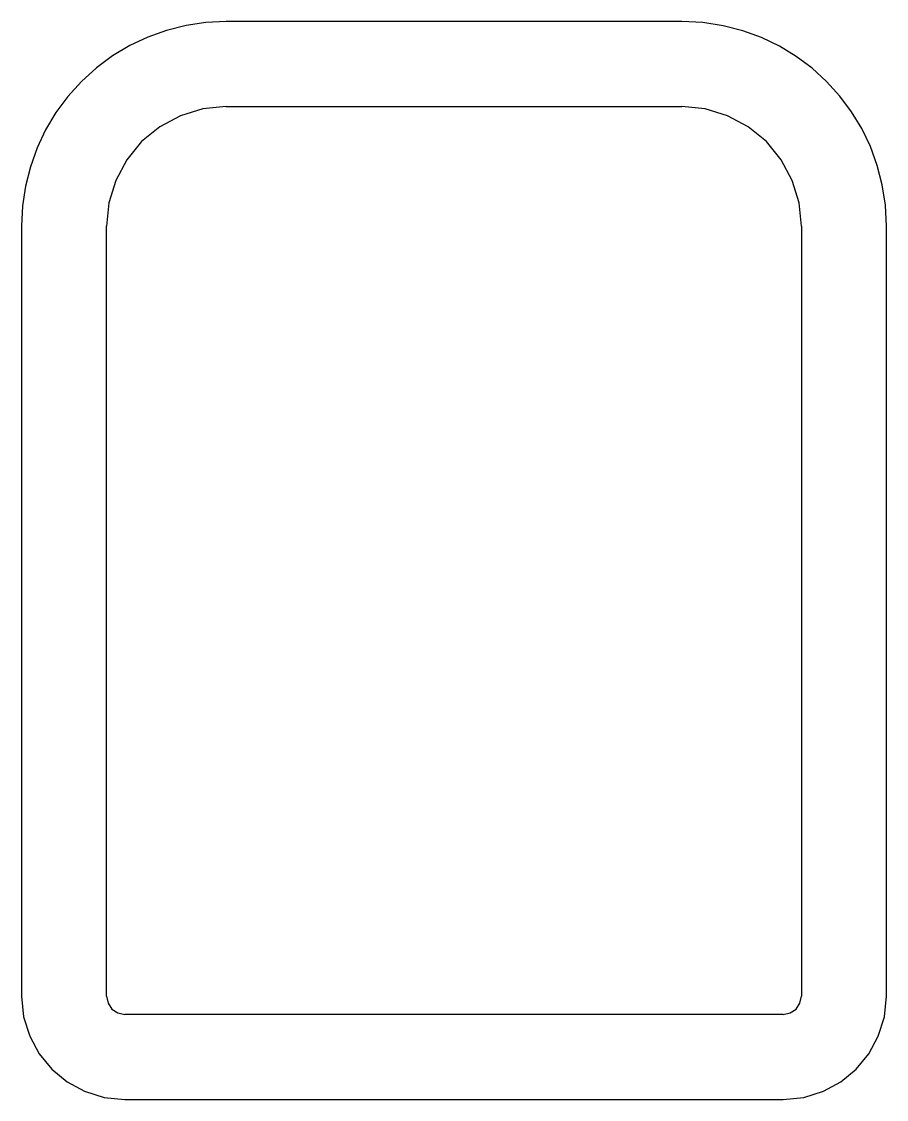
# Model space of a CAD drawing. Extents: x 0 to 86, y 0 to 107.
import ezdxf

# ---------------------------------------------------------------- set-up
doc = ezdxf.new("R2010")
doc.units = 0

msp = doc.modelspace()

# ---------------------------------------------------------------- linework, layer by layer
at = {"color": 170}
for points in [[(20.33224, 106.532082), (18.33572, 106.433237), (16.373017, 106.140359), (14.457377, 105.658935), (12.602043, 104.994451), (10.820264, 104.152394), (9.125283, 103.138249), (7.530346, 101.957505), (6.0487, 100.615647), (4.706842, 99.134), (3.526097, 97.539064), (2.511953, 95.844083), (1.669896, 94.062303), (1.005412, 92.20697), (0.523987, 90.291329), (0.231109, 88.328626), (0.132264, 86.332107)], [(65.332175, 106.532093), (20.332163, 106.532093)], [(85.532156, 86.332107), (85.427865, 88.397437), (85.121764, 90.403106), (84.624005, 92.338961), (83.944742, 94.194848), (83.094128, 95.960614), (82.082318, 97.626105), (80.919464, 99.181166), (79.615721, 100.615646), (78.181242, 101.919389), (76.62618, 103.082243), (74.96069, 104.094054), (73.194924, 104.944668), (71.339037, 105.623931), (69.403182, 106.12169), (67.397513, 106.427792), (65.332183, 106.532082)], [(20.33224, 98.132093), (18.019426, 97.903265), (15.81658, 97.233873), (13.785601, 96.149557), (11.988389, 94.675958), (10.514789, 92.878746), (9.430473, 90.847766), (8.761081, 88.64492), (8.532253, 86.332107)], [(20.332163, 98.132112), (65.332175, 98.132112)], [(77.132167, 86.332107), (76.903338, 88.64492), (76.233947, 90.847766), (75.149631, 92.878745), (73.676032, 94.675957), (71.87882, 96.149557), (69.847842, 97.233872), (67.644996, 97.903265), (65.332183, 98.132093)], [(0.132309, 86.332239), (0.132309, 10.332095)], [(8.53229, 10.332095), (8.53229, 86.332239)], [(77.132047, 86.332239), (77.132047, 10.332095)], [(85.532029, 10.332095), (85.532029, 86.332239)], [(0.132264, 10.332204), (0.339492, 8.276551), (0.93383, 6.361909), (1.874262, 4.629294), (3.119771, 3.119724), (4.629341, 1.874215), (6.361956, 0.933782), (8.276598, 0.339444), (10.332251, 0.132217)], [(8.532253, 10.332204), (8.66927, 9.643374), (9.05946, 9.059413), (9.643422, 8.669222), (10.332251, 8.532206)], [(75.332169, 0.132217), (77.387822, 0.339444), (79.302464, 0.933782), (81.035078, 1.874214), (82.544649, 3.119724), (83.790158, 4.629294), (84.73059, 6.361909), (85.324928, 8.276551), (85.532156, 10.332204)], [(75.332169, 8.532206), (76.020998, 8.669222), (76.604959, 9.059413), (76.99515, 9.643374), (77.132167, 10.332204)], [(75.332089, 8.532137), (10.332248, 8.532137)], [(10.332248, 0.132156), (75.332089, 0.132156)]]:
    msp.add_lwpolyline(points, dxfattribs=at)

doc.saveas('drawing.dxf')
